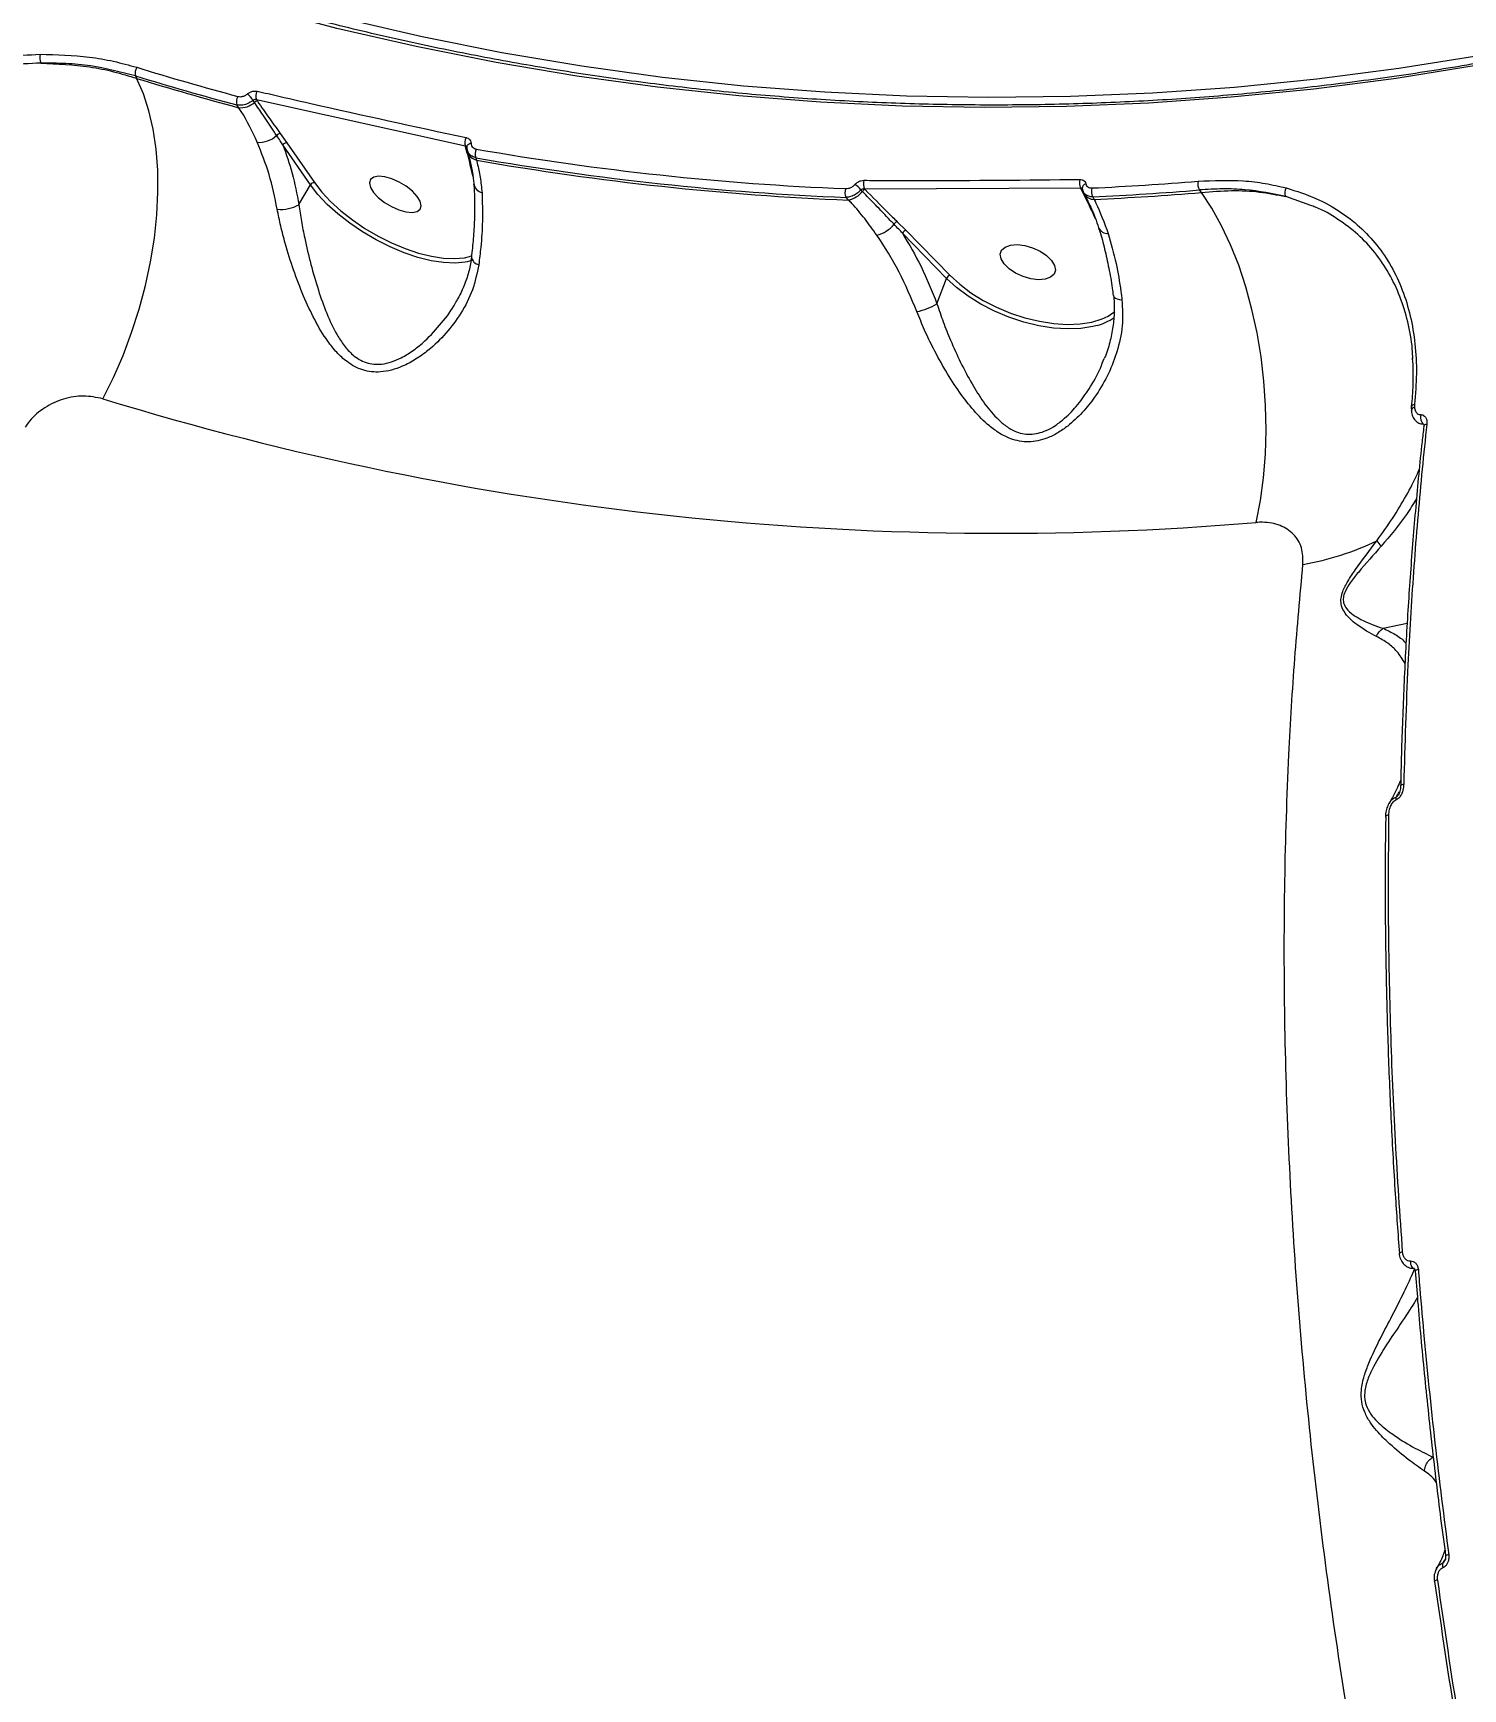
# Model space of a CAD drawing. Header units: millimetres. Extents: x -10374 to 11119, y -8221 to 9433.
# Drawn here: x -1657.7 to -1435.3, y -5265.1 to -5007.6 of the extents above; entities that cross this region are included whole.
import ezdxf

# ---------------------------------------------------------------- set-up
doc = ezdxf.new("R2010")
doc.units = ezdxf.units.MM
for name, color, linetype in [('DIKOM_ОБЪЕКТ', 7, 'Continuous'), ('DIKOM_РАЗМЕР_ЗОНА', 7, 'Continuous'), ('DIKOM_РАЗМЕР_ОБЪЕКТА', 7, 'Continuous')]:
    doc.layers.add(name, color=color, linetype=linetype)
doc.styles.add('style1', font='arial.ttf', dxfattribs={"width": 0.8})
doc.dimstyles.new('1-50', dxfattribs={"dimtxt": 300, "dimasz": 200, "dimexe": 100, "dimexo": 0, "dimgap": 100, "dimtad": 0, "dimdec": 0, "dimtxsty": 'style1', "dimcen": 0, "dimclrd": 7, "dimclre": 7, "dimadec": 1, "dimazin": 2, "dimtfac": 1, "dimtdec": 0, "dimtmove": 1, "dimatfit": 3, "dimfxl": 0, "dimlwd": 25, "dimlwe": 18, "dimarcsym": 0})

# ---------------------------------------------------------------- blocks, each defined once
blk = doc.blocks.new('*D16')
at = {"layer": 'Defpoints', "color": 0, "transparency": 16777216}
for p in [(-9045.1, 5161.67), (3694.49, 5161.67), (1813.16, -6719.94)]:
    blk.add_point(p, dxfattribs=at)
at = {"layer": 'DIKOM_РАЗМЕР_ОБЪЕКТА', "color": 7, "lineweight": 18, "transparency": 16777216}
for p, q in [((3694.49, 5161.67), (-9145.1, 5161.67)), ((1813.16, -6719.94), (-9145.1, -6719.94))]:
    blk.add_line(p, q, dxfattribs=at)
at = {"layer": 'DIKOM_РАЗМЕР_ОБЪЕКТА', "color": 7, "lineweight": 25, "transparency": 16777216}
for p, q in [((-9045.1, 4961.67), (-9045.1, -0.45)), ((-9045.1, -6519.94), (-9045.1, -1080.23))]:
    blk.add_line(p, q, dxfattribs=at)
at = {"layer": 'DIKOM_РАЗМЕР_ОБЪЕКТА', "color": 7, "transparency": 16777216}
for points in [[(-9078.43, 4961.67), (-9011.76, 4961.67), (-9045.1, 5161.67)], [(-9078.43, -6519.94), (-9011.76, -6519.94), (-9045.1, -6719.94)]]:
    blk.add_solid(points, dxfattribs=at)
at = {"layer": 'DIKOM_РАЗМЕР_ОБЪЕКТА', "color": 0, "transparency": 16777216, "insert": (-9045.1, -540.34), "char_height": 300, "attachment_point": 5, "rotation": 90, "style": 'style1'}
blk.add_mtext('11900', dxfattribs=at)
blk = doc.blocks.new('*D13')
at = {"layer": 'Defpoints', "color": 0, "transparency": 16777216}
for p in [(-10176.97, 7112.81), (3082.33, 7112.81), (2015.48, -8221.4)]:
    blk.add_point(p, dxfattribs=at)
at = {"layer": 'DIKOM_РАЗМЕР_ЗОНА', "color": 7, "lineweight": 18, "transparency": 16777216}
for p, q in [((3082.33, 7112.81), (-10276.97, 7112.81)), ((2015.48, -8221.4), (-10276.97, -8221.4))]:
    blk.add_line(p, q, dxfattribs=at)
at = {"layer": 'DIKOM_РАЗМЕР_ЗОНА', "color": 7, "lineweight": 25, "transparency": 16777216}
for p, q in [((-10176.97, 6912.81), (-10176.97, -14.41)), ((-10176.97, -8021.4), (-10176.97, -1094.19))]:
    blk.add_line(p, q, dxfattribs=at)
at = {"layer": 'DIKOM_РАЗМЕР_ЗОНА', "color": 7, "transparency": 16777216}
for points in [[(-10210.3, 6912.81), (-10143.64, 6912.81), (-10176.97, 7112.81)], [(-10210.3, -8021.4), (-10143.64, -8021.4), (-10176.97, -8221.4)]]:
    blk.add_solid(points, dxfattribs=at)
at = {"layer": 'DIKOM_РАЗМЕР_ЗОНА', "color": 0, "transparency": 16777216, "insert": (-10176.97, -554.3), "char_height": 300, "attachment_point": 5, "rotation": 90, "style": 'style1'}
blk.add_mtext('15300', dxfattribs=at)

msp = doc.modelspace()

# ---------------------------------------------------------------- linework, layer by layer
at = {"layer": 'DIKOM_ОБЪЕКТ', "color": 7, "linetype": 'Continuous', "lineweight": 15}
for p, q in [((-1641.76, -5014.25), (-1641.59, -5014.63)), ((-1623.27, -5018.37), (-1623.49, -5018.06)), ((-1622.95, -5017.98), (-1622.79, -5018.21)), ((-1590.44, -5025.21), (-1622.95, -5017.98)), ((-1625.72, -5019.19), (-1626, -5018.78)), ((-1619.24, -5023.23), (-1618.23, -5024.66)), ((-1614.57, -5031.19), (-1618.84, -5024.99)), ((-1618.23, -5024.66), (-1613.95, -5030.86)), ((-1590.43, -5025.28), (-1590.44, -5025.21)), ((-1590.21, -5025.4), (-1590.23, -5025.34)), ((-1590.13, -5025.78), (-1590.21, -5025.4)), ((-1590.16, -5025.8), (-1590.1, -5026.04)), ((-1588.83, -5026.99), (-1588.73, -5027.36)), ((-1616.34, -5034.28), (-1614.57, -5031.19)), ((-1530.87, -5033.57), (-1531.26, -5033.16)), ((-1528.71, -5032.21), (-1528.94, -5031.97)), ((-1494.77, -5031.73), (-1528.37, -5031.86)), ((-1528.37, -5031.86), (-1528.29, -5031.94)), ((-1494.66, -5031.95), (-1494.77, -5031.73)), ((-1494.37, -5032.28), (-1494.21, -5032.6)), ((-1492.88, -5033.06), (-1492.68, -5033.46)), ((-1475.99, -5032.39), (-1476.31, -5031.99)), ((-1458.99, -5034.4), (-1462.87, -5033.03)), ((-1523.3, -5036.93), (-1521.95, -5038.27)), ((-1515.62, -5045.76), (-1522.48, -5038.74)), ((-1521.95, -5038.27), (-1515.09, -5045.29)), ((-1589.47, -5042.96), (-1590.18, -5043.16)), ((-1589.83, -5042.34), (-1589.55, -5042.24)), ((-1517.13, -5049.69), (-1515.62, -5045.76)), ((-1443.35, -5065.72), (-1443.35, -5065.76)), ((-1442.85, -5065.36), (-1442.86, -5065.8)), ((-1447.74, -5100.15), (-1443.99, -5099.38)), ((-1447.37, -5129.5), (-1447.37, -5129.53)), ((-1445.24, -5197.41), (-1445.24, -5197.42)), ((-1442.75, -5200.11), (-1442.75, -5200.12)), ((-1438.03, -5244.42), (-1438.03, -5244.43))]:
    msp.add_line(p, q, dxfattribs=at)
at = {"layer": 'DIKOM_ОБЪЕКТ', "color": 7, "linetype": 'Continuous', "lineweight": 15, "flags": 128}
for points in [[(-1420.17, -5010.2), (-1432.94, -5012.61), (-1445.73, -5014.65), (-1458.53, -5016.31), (-1471.35, -5017.59), (-1484.16, -5018.5), (-1496.96, -5019.03), (-1509.75, -5019.18), (-1522.51, -5018.96), (-1535.24, -5018.36), (-1547.93, -5017.38), (-1560.57, -5016.02), (-1573.14, -5014.29), (-1585.65, -5012.19), (-1598.09, -5009.71), (-1610.44, -5006.86), (-1622.7, -5003.64), (-1634.86, -5000.05), (-1646.92, -4996.1), (-1658.86, -4991.79), (-1670.67, -4987.11), (-1682.36, -4982.08)], [(-1681.21, -4980.6), (-1669.56, -4985.62), (-1657.78, -4990.28), (-1645.88, -4994.58), (-1633.86, -4998.52), (-1621.74, -5002.09), (-1609.52, -5005.3), (-1597.2, -5008.14), (-1584.8, -5010.61), (-1572.33, -5012.71), (-1559.79, -5014.44), (-1547.19, -5015.79), (-1534.54, -5016.76), (-1521.85, -5017.36), (-1509.13, -5017.59), (-1496.38, -5017.43), (-1483.61, -5016.91), (-1470.84, -5016), (-1458.06, -5014.72), (-1445.3, -5013.06), (-1432.54, -5011.03), (-1419.82, -5008.63)], [(-1646.86, -5064.47), (-1645.21, -5061.17), (-1643.7, -5057.73), (-1642.36, -5054.18), (-1641.19, -5050.54), (-1640.21, -5046.86), (-1639.42, -5043.16), (-1638.83, -5039.48), (-1638.44, -5035.86), (-1638.27, -5032.32), (-1638.31, -5028.9), (-1638.56, -5025.64), (-1639.02, -5022.55), (-1639.68, -5019.67), (-1640.54, -5017.02), (-1641.59, -5014.63)], [(-1589.58, -5024.74), (-1589.73, -5024.79), (-1589.87, -5024.85), (-1589.99, -5024.92), (-1590.09, -5025), (-1590.16, -5025.1), (-1590.21, -5025.2), (-1590.22, -5025.3), (-1590.21, -5025.4)], [(-1590.18, -5043.16), (-1590.51, -5043.22), (-1592.07, -5043.37), (-1593.84, -5043.3), (-1595.78, -5043), (-1597.85, -5042.48), (-1599.99, -5041.76), (-1602.17, -5040.84), (-1604.34, -5039.76), (-1606.45, -5038.53), (-1608.45, -5037.18), (-1610.3, -5035.73), (-1611.96, -5034.24), (-1613.4, -5032.71), (-1614.57, -5031.19)], [(-1613.95, -5030.86), (-1612.81, -5032.33), (-1611.42, -5033.81), (-1609.82, -5035.26), (-1608.02, -5036.66), (-1606.08, -5037.97), (-1604.04, -5039.16), (-1601.93, -5040.21), (-1599.82, -5041.1), (-1597.73, -5041.8), (-1595.73, -5042.31), (-1593.85, -5042.6), (-1592.14, -5042.67), (-1590.62, -5042.53), (-1589.83, -5042.34)], [(-1603, -5029.95), (-1603.97, -5029.87), (-1604.72, -5030), (-1605.21, -5030.36), (-1605.38, -5030.9), (-1605.22, -5031.59), (-1604.75, -5032.37), (-1604, -5033.17), (-1603.04, -5033.93), (-1601.95, -5034.59), (-1600.8, -5035.09), (-1599.7, -5035.4), (-1598.73, -5035.49), (-1597.98, -5035.35), (-1597.5, -5034.99), (-1597.33, -5034.45), (-1597.48, -5033.76), (-1597.95, -5032.99), (-1598.7, -5032.19), (-1599.66, -5031.43), (-1600.76, -5030.77), (-1601.9, -5030.26), (-1603, -5029.95)], [(-1467.47, -5083.71), (-1466.82, -5080.31), (-1466.34, -5076.75), (-1466.05, -5073.08), (-1465.94, -5069.34), (-1466.01, -5065.54), (-1466.27, -5061.73), (-1466.72, -5057.94), (-1467.34, -5054.21), (-1468.13, -5050.57), (-1469.08, -5047.05), (-1470.2, -5043.69), (-1471.46, -5040.52), (-1472.85, -5037.56), (-1474.37, -5034.84), (-1475.99, -5032.39)], [(-1504.64, -5040.5), (-1503.46, -5040.64), (-1502.24, -5041), (-1501.08, -5041.53), (-1500.08, -5042.2), (-1499.31, -5042.95), (-1498.84, -5043.72), (-1498.71, -5044.46), (-1498.92, -5045.09), (-1499.46, -5045.58), (-1500.29, -5045.87), (-1501.34, -5045.95), (-1502.52, -5045.81), (-1503.73, -5045.45), (-1504.89, -5044.92), (-1505.9, -5044.25), (-1506.66, -5043.5), (-1507.13, -5042.73), (-1507.27, -5041.99), (-1507.06, -5041.36), (-1506.51, -5040.87), (-1505.68, -5040.58), (-1504.64, -5040.5)], [(-1492.21, -5053.07), (-1492.89, -5053.24), (-1494.76, -5053.53), (-1496.81, -5053.61), (-1499, -5053.47), (-1501.28, -5053.11), (-1503.6, -5052.54), (-1505.92, -5051.78), (-1508.17, -5050.84), (-1510.31, -5049.75), (-1512.29, -5048.51), (-1514.07, -5047.17), (-1515.62, -5045.76)], [(-1515.09, -5045.29), (-1513.59, -5046.67), (-1511.86, -5047.97), (-1509.94, -5049.16), (-1507.86, -5050.23), (-1505.68, -5051.14), (-1503.44, -5051.88), (-1501.18, -5052.42), (-1498.97, -5052.77), (-1496.85, -5052.91), (-1494.86, -5052.84), (-1493.05, -5052.55), (-1491.45, -5052.06), (-1490.52, -5051.62)], [(-1489.69, -5048.41), (-1489.67, -5048.47), (-1489.56, -5048.65), (-1489.36, -5048.8), (-1489.09, -5048.93), (-1488.75, -5049.02), (-1488.35, -5049.08)], [(-1490.52, -5051.62), (-1490.11, -5051.38), (-1489.47, -5050.91)], [(-1441.86, -5066.94), (-1441.91, -5067.21), (-1441.92, -5067.5), (-1441.88, -5067.77), (-1441.79, -5068.02), (-1441.68, -5068.22), (-1441.54, -5068.35), (-1441.47, -5068.39)], [(-1440.94, -5068.43), (-1441.1, -5068.47), (-1441.23, -5068.53), (-1441.33, -5068.6), (-1441.4, -5068.69), (-1441.43, -5068.78), (-1441.43, -5068.79)], [(-1444.53, -5124.41), (-1444.69, -5124.45), (-1444.82, -5124.5), (-1444.92, -5124.56), (-1444.99, -5124.63), (-1445.02, -5124.7), (-1445.02, -5124.72)], [(-1446.88, -5129.2), (-1447.03, -5129.24), (-1447.16, -5129.29), (-1447.26, -5129.34), (-1447.33, -5129.41), (-1447.37, -5129.47), (-1447.37, -5129.5)], [(-1444.75, -5197.18), (-1444.9, -5197.21), (-1445.03, -5197.25), (-1445.13, -5197.29), (-1445.2, -5197.34), (-1445.23, -5197.38), (-1445.24, -5197.41)], [(-1443.49, -5198.55), (-1443.49, -5198.79), (-1443.46, -5199.03), (-1443.4, -5199.25), (-1443.31, -5199.43), (-1443.21, -5199.58), (-1443.09, -5199.67), (-1442.97, -5199.7), (-1442.95, -5199.7)], [(-1442.26, -5199.88), (-1442.42, -5199.92), (-1442.55, -5199.96), (-1442.66, -5200), (-1442.72, -5200.05), (-1442.75, -5200.09), (-1442.75, -5200.11)], [(-1439.79, -5248.37), (-1439.78, -5248.38), (-1439.75, -5248.4), (-1439.68, -5248.41)]]:
    msp.add_lwpolyline(points, dxfattribs=at)
at = {"layer": 'DIKOM_ОБЪЕКТ', "color": 7, "linetype": 'Continuous', "lineweight": 15}
for centre, radius, start, end in [((-1654.4, -5011.4), 2.26, 167.1325, 202.5205), ((-1640.31, -5013.77), 1.52, 146.371, 198.4263), ((-1514.04, -4599.1), 433.03, 252.8707, 255.0352), ((-1513.85, -4599.19), 434.32, 252.8715, 255.0344), ((-1513.71, -4599.81), 434.09, 252.8669, 255.0459), ((-1624.55, -5018.26), 1.54, 148.1352, 199.719), ((-1625.4, -5016.07), 3.14, 264.1035, 312.8398), ((-1628.64, -5021.48), 6.18, 33.6091, 45.7969), ((-1622.84, -5018.84), 0.635, 85.7588, 132.7653), ((-1621.46, -5017.43), 1.59, 149.8303, 200.246), ((-1622.51, -5020.66), 3.93, 265.2212, 313.3886), ((-1619.26, -5023.91), 0.675, 88.247, 144.1883), ((-1618.26, -5025.33), 0.666, 86.5993, 150.1525), ((-1589.02, -5024.62), 1.54, 150.0599, 202.2676), ((-1590.58, -5025.71), 0.456, 39.8636, 70.5238), ((-1588.25, -5025.49), 1.93, 196.4057, 255.4731), ((-1587.37, -5026.37), 1.59, 152.191, 202.808), ((-1513.68, -4596.34), 435.81, 260.0781, 267.679), ((-1513.57, -4596.78), 436.74, 260.0778, 267.6795), ((-1513.3, -4596.9), 437.02, 260.0612, 267.6964), ((-1613.99, -5031.53), 0.666, 86.5766, 150.1752), ((-1587.41, -5030.73), 1.77, 189.203, 254.9128), ((-1532.21, -5034.71), 4.26, 39.9702, 56.8173), ((-1526.86, -5031.07), 1.71, 160.3734, 207.8587), ((-1493.33, -5030.91), 1.65, 160.6005, 209.8477), ((-1493.81, -5031.73), 0.732, 104.0881, 181.7974), ((-1513.63, -4582.21), 449.95, 272.6239, 274.7335), ((-1474.84, -5031.09), 1.72, 164.4126, 211.6122), ((-1529.79, -5032.4), 1.65, 158.4249, 207.3636), ((-1531.63, -5029.95), 3.69, 281.9237, 322.3189), ((-1528.12, -5032.66), 0.741, 103.4056, 142.6191), ((-1494.68, -5032.34), 0.396, 55.9869, 86.9799), ((-1492.7, -5031.71), 1.75, 210.4533, 270.7095), ((-1491.41, -5032.2), 1.7, 162.6637, 210.3061), ((-1513.52, -4582.55), 450.98, 272.6241, 274.7335), ((-1513.22, -4583.19), 450.74, 272.6129, 274.7381), ((-1461.76, -5032.4), 1.28, 145.7598, 209.5417), ((-1619.13, -5029.36), 5.66, 264.0567, 299.5309), ((-1527.62, -5034.21), 4.94, 283.2543, 320.8365), ((-1523.08, -5037.7), 0.805, 106.2788, 152.8708), ((-1521.76, -5039.03), 0.779, 104.1559, 157.9169), ((-1490.56, -5037.21), 1.56, 205.0139, 272.7833), ((-1588.09, -5042.21), 1.44, 189.1529, 258.5088), ((-1514.9, -5046.05), 0.777, 104.0952, 157.9993), ((-1522.24, -5041.37), 9.76, 281.8456, 301.5707), ((-1494.41, -5044.9), 8.46, 285.0972, 304.6754), ((-1507.47, -4610.74), 474.65, 252.9229, 274.8345), ((-1442.73, -5066.41), 0.627, 101.3686, 173.9653), ((-1442.84, -5065.9), 0.533, 90.7837, 161.1239), ((-1467.38, -5048), 42.83, 279.6601, 295.8408), ((-1445.36, -5084.62), 3.87, 209.813, 226.0446), ((-1444.82, -5126.74), 0.949, 159.3603, 189.4009), ((-1437.54, -5245.03), 0.786, 90.4156, 129.2648), ((-1437.36, -5245.9), 1.14, 159.5698, 198.8596), ((-1439.25, -5249.12), 0.921, 92.6677, 125.4964)]:
    msp.add_arc(centre, radius, start, end, dxfattribs=at)
for points, knots in [([(-1419.89, -5009.82), (-1421.92, -5010.22), (-1427.83, -5011.4), (-1437.62, -5013.11), (-1449.27, -5014.85), (-1460.93, -5016.27), (-1472.59, -5017.38), (-1484.26, -5018.18), (-1495.91, -5018.67), (-1507.55, -5018.84), (-1519.18, -5018.7), (-1530.77, -5018.25), (-1542.34, -5017.48), (-1553.86, -5016.4), (-1565.34, -5015.01), (-1576.77, -5013.3), (-1588.14, -5011.29), (-1599.44, -5008.97), (-1610.68, -5006.34), (-1621.84, -5003.4), (-1632.92, -5000.16), (-1643.9, -4996.61), (-1654.8, -4992.77), (-1665.59, -4988.62), (-1674.54, -4984.91), (-1679.88, -4982.54), (-1681.69, -4981.74)], [0, 0, 0, 0, 0.022819, 0.066223, 0.109627, 0.153031, 0.196437, 0.239842, 0.283248, 0.326654, 0.370061, 0.413469, 0.456876, 0.500284, 0.543694, 0.587102, 0.630511, 0.67392, 0.71733, 0.760738, 0.804148, 0.847557, 0.890966, 0.934375, 0.977784, 1, 1, 1, 1]), ([(-1704.49, -5037.3), (-1703.34, -5035.64), (-1701.14, -5032.45), (-1697.19, -5028.16), (-1692.96, -5024.33), (-1688.35, -5020.91), (-1683.42, -5017.95), (-1678.24, -5015.48), (-1672.9, -5013.51), (-1667.46, -5012.09), (-1661.99, -5011.16), (-1658.39, -5010.99), (-1656.6, -5010.9)], [0, 0, 0, 0, 0.107083, 0.205973, 0.305188, 0.404078, 0.50334, 0.602921, 0.702181, 0.801352, 0.900835, 1, 1, 1, 1]), ([(-1656.6, -5010.9), (-1654.02, -5010.96), (-1650.11, -5011.05), (-1645.16, -5011.93), (-1642.77, -5012.59), (-1641.58, -5012.92)], [0, 0, 0, 0, 0.492782, 0.746379, 1, 1, 1, 1]), ([(-1656.49, -5012.27), (-1658.24, -5012.35), (-1661.76, -5012.51), (-1667.13, -5013.42), (-1672.46, -5014.81), (-1677.7, -5016.73), (-1682.77, -5019.15), (-1687.6, -5022.04), (-1692.11, -5025.38), (-1696.25, -5029.12), (-1700.12, -5033.33), (-1702.28, -5036.45), (-1703.4, -5038.07)], [0, 0, 0, 0, 0.099283, 0.198872, 0.298153, 0.397417, 0.497005, 0.596275, 0.695086, 0.794221, 0.893031, 1, 1, 1, 1]), ([(-1656.49, -5012.27), (-1653.93, -5012.39), (-1650.05, -5012.57), (-1645.14, -5013.55), (-1642.77, -5014.27), (-1641.59, -5014.63)], [0, 0, 0, 0, 0.492776, 0.746392, 1, 1, 1, 1]), ([(-1641.76, -5014.25), (-1644.06, -5013.66), (-1647.54, -5012.77), (-1652.56, -5012.29), (-1655.18, -5012.27), (-1656.49, -5012.27)], [0, 0, 0, 0, 0.492814, 0.746404, 1, 1, 1, 1]), ([(-1623.49, -5018.06), (-1623.57, -5018.12), (-1623.87, -5018.36), (-1624.47, -5018.67), (-1625.28, -5018.88), (-1625.76, -5018.81), (-1626, -5018.78)], [0, 0, 0, 0, 0.110609, 0.406376, 0.703389, 1, 1, 1, 1]), ([(-1625.86, -5017.45), (-1625.71, -5017.47), (-1625.42, -5017.52), (-1624.93, -5017.41), (-1624.56, -5017.23), (-1624.38, -5017.08), (-1624.33, -5017.05)], [0, 0, 0, 0, 0.296788, 0.594137, 0.889383, 1, 1, 1, 1]), ([(-1624.33, -5017.05), (-1624.29, -5017.02), (-1624.12, -5016.88), (-1623.77, -5016.7), (-1623.28, -5016.58), (-1622.98, -5016.62), (-1622.83, -5016.64)], [0, 0, 0, 0, 0.085529, 0.389307, 0.694645, 1, 1, 1, 1]), ([(-1622.95, -5017.98), (-1623, -5017.97), (-1623.11, -5017.93), (-1623.29, -5017.95), (-1623.42, -5018), (-1623.48, -5018.05), (-1623.49, -5018.06)], [0, 0, 0, 0, 0.313268, 0.619715, 0.917265, 1, 1, 1, 1]), ([(-1619.81, -5023.51), (-1619.95, -5023.3), (-1620.66, -5022.23), (-1621.81, -5020.51), (-1622.82, -5019.03), (-1623.27, -5018.37)], [0, 0, 0, 0, 0.122286, 0.611431, 1, 1, 1, 1]), ([(-1622.83, -5016.64), (-1622.27, -5016.76), (-1619.48, -5017.41), (-1608.61, -5019.9), (-1598.38, -5022.12), (-1590.35, -5023.86)], [0, 0, 0, 0, 0.051226, 0.256121, 1, 1, 1, 1]), ([(-1622.79, -5018.21), (-1622.49, -5018.65), (-1621.33, -5020.32), (-1620.12, -5022), (-1619.24, -5023.23)], [0, 0, 0, 0, 0.264698, 1, 1, 1, 1]), ([(-1622.83, -5024.57), (-1623.61, -5022.9), (-1624.49, -5021.01), (-1625.59, -5019.38), (-1625.72, -5019.19)], [0, 0, 0, 0, 0.882132, 1, 1, 1, 1]), ([(-1618.84, -5024.99), (-1618.98, -5024.78), (-1619.29, -5024.28), (-1619.62, -5023.79), (-1619.81, -5023.51)], [0, 0, 0, 0, 0.435264, 1, 1, 1, 1]), ([(-1619.72, -5034.99), (-1620.1, -5033.15), (-1620.87, -5029.43), (-1622.17, -5026.21), (-1622.83, -5024.57)], [0, 0, 0, 0, 0.494239, 1, 1, 1, 1]), ([(-1618.84, -5024.99), (-1618.33, -5026.44), (-1617.3, -5029.37), (-1616.66, -5032.64), (-1616.34, -5034.28)], [0, 0, 0, 0, 0.496062, 1, 1, 1, 1]), ([(-1590.24, -5025.3), (-1590.26, -5025.27), (-1590.3, -5025.22), (-1590.38, -5025.2), (-1590.43, -5025.21), (-1590.44, -5025.21)], [0, 0, 0, 0, 0.424873, 0.879428, 1, 1, 1, 1]), ([(-1589.29, -5029.85), (-1589.39, -5029.41), (-1589.73, -5027.9), (-1590.14, -5026.36), (-1590.43, -5025.28)], [0, 0, 0, 0, 0.291168, 1, 1, 1, 1]), ([(-1590.35, -5023.86), (-1590.32, -5023.86), (-1590.14, -5023.91), (-1589.87, -5024.05), (-1589.63, -5024.35), (-1589.6, -5024.61), (-1589.58, -5024.74)], [0, 0, 0, 0, 0.081149, 0.390797, 0.695088, 1, 1, 1, 1]), ([(-1588.83, -5026.99), (-1588.92, -5026.96), (-1589.24, -5026.88), (-1589.71, -5026.59), (-1590.07, -5026.18), (-1590.12, -5025.87), (-1590.13, -5025.78)], [0, 0, 0, 0, 0.132817, 0.495724, 0.854533, 1, 1, 1, 1]), ([(-1590.1, -5026.06), (-1589.99, -5026.48), (-1589.73, -5027.48), (-1589.35, -5029.17), (-1589.23, -5030.43), (-1589.17, -5031.01)], [0, 0, 0, 0, 0.278823, 0.670694, 1, 1, 1, 1]), ([(-1589.58, -5024.74), (-1589.57, -5024.87), (-1589.54, -5025.13), (-1589.29, -5025.43), (-1589.01, -5025.58), (-1588.82, -5025.62), (-1588.77, -5025.63)], [0, 0, 0, 0, 0.295487, 0.590332, 0.89012, 1, 1, 1, 1]), ([(-1588.73, -5027.36), (-1588.69, -5027.52), (-1588.49, -5028.35), (-1588.13, -5029.99), (-1587.96, -5031.62), (-1587.87, -5032.44)], [0, 0, 0, 0, 0.108884, 0.552813, 1, 1, 1, 1]), ([(-1589.18, -5031.03), (-1589.16, -5031.14), (-1589.07, -5032.03), (-1589.02, -5033.89), (-1589.04, -5036.62), (-1589.2, -5039.48), (-1589.42, -5041.48), (-1589.53, -5042.44)], [0, 0, 0, 0, 0.036105, 0.278852, 0.524191, 0.771408, 1, 1, 1, 1]), ([(-1531.33, -5031.79), (-1531.17, -5031.79), (-1530.86, -5031.77), (-1530.38, -5031.57), (-1530.05, -5031.33), (-1529.91, -5031.18), (-1529.88, -5031.14)], [0, 0, 0, 0, 0.30765, 0.615774, 0.919086, 1, 1, 1, 1]), ([(-1529.88, -5031.14), (-1529.86, -5031.12), (-1529.72, -5030.98), (-1529.42, -5030.75), (-1528.94, -5030.53), (-1528.62, -5030.51), (-1528.47, -5030.49)], [0, 0, 0, 0, 0.052322, 0.365032, 0.682736, 1, 1, 1, 1]), ([(-1528.47, -5030.49), (-1527.89, -5030.5), (-1525, -5030.51), (-1513.75, -5030.56), (-1503.18, -5030.44), (-1494.89, -5030.36)], [0, 0, 0, 0, 0.05122, 0.256126, 1, 1, 1, 1]), ([(-1494.89, -5030.36), (-1494.85, -5030.36), (-1494.66, -5030.36), (-1494.37, -5030.45), (-1494.09, -5030.68), (-1494.02, -5030.91), (-1493.98, -5031.02)], [0, 0, 0, 0, 0.096308, 0.398486, 0.699086, 1, 1, 1, 1]), ([(-1493.98, -5031.02), (-1493.95, -5031.14), (-1493.88, -5031.37), (-1493.6, -5031.6), (-1493.29, -5031.69), (-1493.09, -5031.69), (-1493.03, -5031.69)], [0, 0, 0, 0, 0.29276, 0.585229, 0.878974, 1, 1, 1, 1]), ([(-1476.5, -5030.63), (-1474.12, -5030.53), (-1470.52, -5030.39), (-1466.03, -5030.93), (-1463.88, -5031.43), (-1462.81, -5031.68)], [0, 0, 0, 0, 0.492761, 0.746385, 1, 1, 1, 1]), ([(-1587.87, -5032.44), (-1587.83, -5033.88), (-1587.74, -5036.52), (-1587.99, -5040.37), (-1588.27, -5042.71), (-1588.38, -5043.62)], [0, 0, 0, 0, 0.42512, 0.778087, 1, 1, 1, 1]), ([(-1528.94, -5031.97), (-1528.99, -5032.03), (-1529.23, -5032.29), (-1529.75, -5032.7), (-1530.52, -5033.08), (-1531.01, -5033.13), (-1531.26, -5033.16)], [0, 0, 0, 0, 0.081507, 0.38584, 0.693774, 1, 1, 1, 1]), ([(-1526.49, -5039.02), (-1527.11, -5038.15), (-1528.35, -5036.41), (-1529.82, -5034.65), (-1530.7, -5033.74), (-1530.87, -5033.57)], [0, 0, 0, 0, 0.443921, 0.891119, 1, 1, 1, 1]), ([(-1528.37, -5031.86), (-1528.43, -5031.85), (-1528.56, -5031.83), (-1528.76, -5031.86), (-1528.88, -5031.92), (-1528.94, -5031.97), (-1528.94, -5031.97)], [0, 0, 0, 0, 0.334244, 0.654767, 0.952147, 1, 1, 1, 1]), ([(-1523.79, -5037.33), (-1523.99, -5037.13), (-1524.96, -5036.11), (-1526.6, -5034.39), (-1528.04, -5032.9), (-1528.71, -5032.21)], [0, 0, 0, 0, 0.117882, 0.58948, 1, 1, 1, 1]), ([(-1528.29, -5031.94), (-1527.13, -5033.12), (-1525.49, -5034.79), (-1523.79, -5036.45), (-1523.3, -5036.93)], [0, 0, 0, 0, 0.708851, 1, 1, 1, 1]), ([(-1494.52, -5031.83), (-1494.52, -5031.81), (-1494.54, -5031.77), (-1494.61, -5031.73), (-1494.7, -5031.71), (-1494.75, -5031.73), (-1494.77, -5031.73)], [0, 0, 0, 0, 0.130607, 0.498821, 0.877955, 1, 1, 1, 1]), ([(-1492.46, -5036.48), (-1492.97, -5035.4), (-1493.68, -5033.89), (-1494.44, -5032.38), (-1494.66, -5031.95)], [0, 0, 0, 0, 0.713759, 1, 1, 1, 1]), ([(-1494.52, -5031.75), (-1494.51, -5031.82), (-1494.5, -5032.01), (-1494.4, -5032.16), (-1494.34, -5032.26)], [0, 0, 0, 0, 0.381139, 1, 1, 1, 1]), ([(-1492.88, -5033.06), (-1492.98, -5033.06), (-1493.32, -5033.05), (-1493.83, -5032.87), (-1494.23, -5032.58), (-1494.32, -5032.32), (-1494.34, -5032.26)], [0, 0, 0, 0, 0.150069, 0.513747, 0.87644, 1, 1, 1, 1]), ([(-1494.21, -5032.61), (-1493.96, -5033.12), (-1493.38, -5034.28), (-1492.57, -5036.06), (-1492.16, -5037.36), (-1491.99, -5037.88)], [0, 0, 0, 0, 0.315147, 0.726791, 1, 1, 1, 1]), ([(-1492.68, -5033.46), (-1492.58, -5033.65), (-1491.81, -5035.24), (-1491.11, -5037.11), (-1490.49, -5038.77)], [0, 0, 0, 0, 0.117864, 1, 1, 1, 1]), ([(-1462.87, -5033.03), (-1464.94, -5032.6), (-1468.09, -5031.94), (-1472.69, -5031.78), (-1475.1, -5031.92), (-1476.31, -5031.99)], [0, 0, 0, 0, 0.492823, 0.746414, 1, 1, 1, 1]), ([(-1475.99, -5032.39), (-1474.42, -5032.26), (-1471.32, -5032), (-1466.91, -5032.22), (-1464.22, -5032.76), (-1462.87, -5033.03)], [0, 0, 0, 0, 0.339544, 0.667772, 1, 1, 1, 1]), ([(-1462.81, -5031.68), (-1461.21, -5032.19), (-1458.25, -5033.12), (-1454.49, -5035.23), (-1451.34, -5037.65), (-1448.64, -5040.52), (-1446.41, -5043.83), (-1444.67, -5047.51), (-1443.43, -5051.55), (-1442.71, -5055.91), (-1442.45, -5060.51), (-1442.72, -5063.75), (-1442.85, -5065.36)], [0, 0, 0, 0, 0.116681, 0.215087, 0.3138, 0.412202, 0.51006, 0.608228, 0.706084, 0.803953, 0.902134, 1, 1, 1, 1]), ([(-1588.38, -5043.62), (-1588.65, -5044.93), (-1589.2, -5047.57), (-1591.05, -5051.15), (-1593.4, -5054.33), (-1595.84, -5056.69), (-1598.17, -5058.37), (-1600.09, -5059.4), (-1601.94, -5060.05), (-1604.02, -5060.42), (-1606.47, -5060.15), (-1608.74, -5058.92), (-1610.5, -5057.29), (-1612.21, -5055.13), (-1613.95, -5052.21), (-1615.68, -5048.46), (-1617.22, -5044.46), (-1618.37, -5040.78), (-1619.2, -5037.6), (-1619.55, -5035.86), (-1619.72, -5034.99)], [0, 0, 0, 0, 0.075449, 0.15103, 0.221388, 0.291723, 0.33466, 0.377541, 0.410426, 0.443254, 0.496252, 0.549079, 0.588991, 0.628976, 0.696947, 0.76501, 0.836351, 0.90763, 0.953828, 1, 1, 1, 1]), ([(-1616.34, -5034.28), (-1616.22, -5035.14), (-1615.98, -5036.85), (-1615.37, -5039.96), (-1614.53, -5043.58), (-1613.38, -5047.51), (-1612.08, -5051.21), (-1610.72, -5054.09), (-1609.34, -5056.23), (-1607.91, -5057.82), (-1605.96, -5059.02), (-1603.78, -5059.21), (-1601.92, -5058.76), (-1600.24, -5058.04), (-1598.5, -5056.95), (-1596.33, -5055.17), (-1594.12, -5052.71), (-1592.51, -5050.62), (-1591.95, -5049.42), (-1591.92, -5049.37)], [0, 0, 0, 0, 0.055666, 0.11136, 0.19753, 0.28376, 0.364719, 0.445537, 0.49129, 0.536913, 0.595095, 0.652984, 0.689884, 0.726879, 0.776972, 0.827138, 0.911555, 0.996001, 1, 1, 1, 1]), ([(-1443.12, -5058.3), (-1443.14, -5057.78), (-1443.21, -5055.76), (-1443.85, -5052.47), (-1445.05, -5048.51), (-1446.77, -5044.9), (-1448.95, -5041.67), (-1451.6, -5038.85), (-1454.72, -5036.52), (-1457.19, -5035.02), (-1458.74, -5034.49), (-1458.99, -5034.4)], [0, 0, 0, 0, 0.045413, 0.177646, 0.309944, 0.442661, 0.574966, 0.708143, 0.841733, 0.974908, 1, 1, 1, 1]), ([(-1520.24, -5050.92), (-1521.12, -5048.83), (-1522.9, -5044.57), (-1525.24, -5040.82), (-1526.48, -5039.03), (-1526.49, -5039.02)], [0, 0, 0, 0, 0.491401, 0.997077, 1, 1, 1, 1]), ([(-1522.48, -5038.74), (-1522.67, -5038.53), (-1523.1, -5038.06), (-1523.54, -5037.59), (-1523.79, -5037.33)], [0, 0, 0, 0, 0.440332, 1, 1, 1, 1]), ([(-1522.48, -5038.74), (-1521.48, -5040.43), (-1519.46, -5043.84), (-1517.91, -5047.72), (-1517.13, -5049.69)], [0, 0, 0, 0, 0.494758, 1, 1, 1, 1]), ([(-1491.98, -5037.9), (-1491.92, -5038.08), (-1491.57, -5039.11), (-1491.03, -5041.18), (-1490.38, -5044.13), (-1489.94, -5046.56), (-1489.76, -5048.03), (-1489.72, -5048.41)], [0, 0, 0, 0, 0.061909, 0.339841, 0.62026, 0.902581, 1, 1, 1, 1]), ([(-1490.49, -5038.77), (-1490.06, -5040.29), (-1489.27, -5043.11), (-1488.65, -5046.71), (-1488.4, -5048.65), (-1488.35, -5049.08)], [0, 0, 0, 0, 0.478687, 0.884369, 1, 1, 1, 1]), ([(-1589.51, -5042.43), (-1589.62, -5043.13), (-1589.84, -5044.57), (-1590.58, -5046.72), (-1591.28, -5048.34), (-1591.82, -5049.2), (-1591.93, -5049.37)], [0, 0, 0, 0, 0.290174, 0.598818, 0.921245, 1, 1, 1, 1]), ([(-1488.35, -5049.08), (-1488.28, -5050.44), (-1488.14, -5053.15), (-1488.77, -5055.95), (-1489.59, -5058.56), (-1490.58, -5060.99), (-1492.41, -5064.06), (-1494.49, -5066.67), (-1496.46, -5068.52), (-1498.33, -5069.82), (-1500.34, -5070.81), (-1502.88, -5071.36), (-1505.4, -5070.89), (-1507.4, -5069.88), (-1509.36, -5068.44), (-1511.45, -5066.32), (-1513.68, -5063.42), (-1515.77, -5060.18), (-1517.57, -5056.92), (-1519.08, -5053.81), (-1519.85, -5051.88), (-1520.24, -5050.92)], [0, 0, 0, 0, 0.072692, 0.145525, 0.151133, 0.21733, 0.283543, 0.337717, 0.391821, 0.425486, 0.459115, 0.513454, 0.56794, 0.6045, 0.641121, 0.702965, 0.764912, 0.830905, 0.896871, 0.948454, 1, 1, 1, 1]), ([(-1489.7, -5048.4), (-1489.69, -5048.41), (-1489.55, -5049.15), (-1489.53, -5050.68), (-1489.66, -5053), (-1490.15, -5055.41), (-1490.64, -5057.16), (-1491.04, -5058.08), (-1491.1, -5058.21)], [0, 0, 0, 0, 0.004205, 0.226835, 0.460464, 0.70523, 0.959924, 1, 1, 1, 1]), ([(-1517.13, -5049.69), (-1516.81, -5050.63), (-1516.17, -5052.53), (-1514.94, -5055.6), (-1513.46, -5058.86), (-1511.76, -5062.09), (-1509.92, -5065.02), (-1508.2, -5067.17), (-1506.55, -5068.65), (-1504.86, -5069.69), (-1502.65, -5070.19), (-1500.4, -5069.62), (-1498.63, -5068.61), (-1496.95, -5067.29), (-1495.17, -5065.41), (-1493.31, -5062.78), (-1491.92, -5060.35), (-1491.32, -5058.7), (-1491.14, -5058.2)], [0, 0, 0, 0, 0.065058, 0.131193, 0.214274, 0.29884, 0.375089, 0.452881, 0.496046, 0.540273, 0.603124, 0.665881, 0.705575, 0.74627, 0.812781, 0.88064, 0.963904, 1, 1, 1, 1]), ([(-1443.21, -5058.11), (-1443.19, -5058.41), (-1443.06, -5059.77), (-1443.12, -5062.31), (-1443.2, -5064.57), (-1443.38, -5065.74), (-1443.38, -5065.75)], [0, 0, 0, 0, 0.12511, 0.559606, 0.994346, 1, 1, 1, 1]), ([(-1646.86, -5064.47), (-1647.84, -5064.27), (-1649.77, -5063.86), (-1652.96, -5064.38), (-1655.91, -5065.72), (-1657.89, -5067.42), (-1658.71, -5068.58), (-1658.94, -5068.91)], [0, 0, 0, 0, 0.238509, 0.47134, 0.696803, 0.915995, 1, 1, 1, 1]), ([(-1443.33, -5065.57), (-1443.35, -5065.71), (-1443.38, -5065.98), (-1443.34, -5066.23), (-1443.33, -5066.34)], [0, 0, 0, 0, 0.545561, 1, 1, 1, 1]), ([(-1443.34, -5066.35), (-1443.34, -5066.44), (-1443.32, -5066.8), (-1443.11, -5067.37), (-1442.66, -5067.97), (-1442.06, -5068.35), (-1441.6, -5068.39), (-1441.39, -5068.4)], [0, 0, 0, 0, 0.088622, 0.349257, 0.582015, 0.80398, 1, 1, 1, 1]), ([(-1442.86, -5065.8), (-1442.82, -5066), (-1442.76, -5066.37), (-1442.48, -5066.74), (-1442.17, -5066.92), (-1441.95, -5066.94), (-1441.86, -5066.94)], [0, 0, 0, 0, 0.346746, 0.631249, 0.851341, 1, 1, 1, 1]), ([(-1441.86, -5066.94), (-1441.82, -5066.94), (-1441.67, -5066.95), (-1441.4, -5067.04), (-1441.11, -5067.32), (-1440.92, -5067.79), (-1440.93, -5068.21), (-1440.94, -5068.43)], [0, 0, 0, 0, 0.058021, 0.22454, 0.430114, 0.700484, 1, 1, 1, 1]), ([(-1441.41, -5068.8), (-1441.5, -5069.58), (-1441.98, -5073.7), (-1442.69, -5081.28), (-1443.52, -5091.54), (-1444.18, -5101.9), (-1444.66, -5112.38), (-1444.93, -5119.99), (-1445, -5124.14), (-1445.01, -5124.72)], [0, 0, 0, 0, 0.043754, 0.229814, 0.415421, 0.600369, 0.784891, 0.96983, 1, 1, 1, 1]), ([(-1440.94, -5068.43), (-1441, -5069.01), (-1441.32, -5071.9), (-1442.08, -5079.5), (-1443.06, -5091.35), (-1444.03, -5107.06), (-1444.35, -5118.2), (-1444.53, -5124.41)], [0, 0, 0, 0, 0.032156, 0.160792, 0.418283, 0.675776, 1, 1, 1, 1]), ([(-1441.47, -5068.36), (-1441.47, -5068.35), (-1441.49, -5068.34), (-1441.43, -5068.43), (-1441.41, -5068.6), (-1441.43, -5068.74), (-1441.44, -5068.78)], [0, 0, 0, 0, 0.046902, 0.423301, 0.813768, 1, 1, 1, 1]), ([(-1448.72, -5086.54), (-1447.88, -5085.39), (-1446.2, -5083.07), (-1444.12, -5079.57), (-1442.73, -5076.95), (-1442.19, -5075.61), (-1442.09, -5075.36)], [0, 0, 0, 0, 0.309291, 0.619451, 0.928258, 1, 1, 1, 1]), ([(-1442.54, -5080.01), (-1443.05, -5080.83), (-1444.57, -5083.3), (-1446.65, -5085.76), (-1448.04, -5087.41)], [0, 0, 0, 0, 0.330498, 1, 1, 1, 1]), ([(-1460.2, -5090.22), (-1460.21, -5089.33), (-1460.23, -5087.52), (-1461.58, -5085.41), (-1463.69, -5084.04), (-1465.82, -5083.62), (-1467.14, -5083.69), (-1467.47, -5083.71)], [0, 0, 0, 0, 0.218707, 0.444788, 0.6794, 0.919201, 1, 1, 1, 1]), ([(-1448.78, -5101.44), (-1449.79, -5100.89), (-1451.17, -5100.14), (-1452.95, -5098.7), (-1453.82, -5097.67), (-1454.29, -5096.55), (-1454.32, -5095.47), (-1453.99, -5094.23), (-1453.19, -5092.72), (-1451.38, -5090.06), (-1449.83, -5088.02), (-1448.72, -5086.54)], [0, 0, 0, 0, 0.265768, 0.360291, 0.454336, 0.517783, 0.56331, 0.608602, 0.680333, 0.768884, 1, 1, 1, 1]), ([(-1448.04, -5087.41), (-1449.23, -5088.73), (-1450.86, -5090.55), (-1452.79, -5092.94), (-1453.63, -5094.28), (-1453.98, -5095.39), (-1453.92, -5096.34), (-1453.37, -5097.27), (-1452.4, -5098.11), (-1450.43, -5099.22), (-1448.86, -5099.81), (-1447.75, -5100.16), (-1447.75, -5100.16)], [0, 0, 0, 0, 0.23698, 0.325275, 0.393816, 0.435132, 0.476459, 0.536461, 0.630863, 0.725786, 0.999685, 1, 1, 1, 1]), ([(-1287.7, -5611.63), (-1290.1, -5609.74), (-1296.18, -5604.95), (-1305.83, -5596.07), (-1316.6, -5585.18), (-1327.19, -5573.27), (-1337.58, -5560.39), (-1347.75, -5546.56), (-1357.68, -5531.84), (-1367.33, -5516.31), (-1376.64, -5500.02), (-1385.59, -5483.03), (-1394.16, -5465.34), (-1402.33, -5446.99), (-1410.09, -5428.07), (-1417.41, -5408.65), (-1424.23, -5388.82), (-1430.56, -5368.63), (-1436.36, -5348.11), (-1441.63, -5327.3), (-1446.37, -5306.28), (-1450.55, -5285.14), (-1454.14, -5263.98), (-1457.15, -5242.85), (-1459.55, -5221.79), (-1461.35, -5200.84), (-1462.55, -5180.06), (-1463.14, -5159.56), (-1463.12, -5139.43), (-1462.53, -5121.21), (-1461.55, -5104.8), (-1460.65, -5095.08), (-1460.2, -5090.22)], [0, 0, 0, 0, 0.022449, 0.056695, 0.090886, 0.124969, 0.159054, 0.193246, 0.227493, 0.261739, 0.295931, 0.330016, 0.364125, 0.398341, 0.432611, 0.466882, 0.501098, 0.535207, 0.56937, 0.603642, 0.637967, 0.672293, 0.706565, 0.740729, 0.774977, 0.809333, 0.843743, 0.878153, 0.912509, 0.946758, 0.973379, 1, 1, 1, 1]), ([(-1448.78, -5101.44), (-1448.76, -5101.39), (-1448.65, -5101.14), (-1448.36, -5100.64), (-1447.96, -5100.33), (-1447.75, -5100.16)], [0, 0, 0, 0, 0.079509, 0.497205, 1, 1, 1, 1]), ([(-1447.75, -5100.16), (-1447.75, -5100.16), (-1447.75, -5100.16), (-1447.74, -5100.16), (-1447.74, -5100.15), (-1447.74, -5100.15)], [0, 0, 0, 0, 0.241038, 0.557541, 1, 1, 1, 1]), ([(-1447.74, -5100.15), (-1447.09, -5100.47), (-1445.8, -5101.09), (-1444.65, -5101.91), (-1444.23, -5102.45), (-1444.18, -5102.52)], [0, 0, 0, 0, 0.465166, 0.930578, 1, 1, 1, 1]), ([(-1444.33, -5105.63), (-1444.71, -5104.99), (-1445.42, -5103.84), (-1446.94, -5102.45), (-1448.16, -5101.77), (-1448.78, -5101.44)], [0, 0, 0, 0, 0.384483, 0.692327, 1, 1, 1, 1]), ([(-1444.99, -5123.72), (-1445.34, -5124.53), (-1445.86, -5125.74), (-1446.58, -5127.02), (-1446.82, -5127.46)], [0, 0, 0, 0, 0.662358, 1, 1, 1, 1]), ([(-1446.84, -5127.48), (-1446.77, -5127.34), (-1446.62, -5127.03), (-1446.22, -5126.65), (-1445.88, -5126.49), (-1445.71, -5126.41)], [0, 0, 0, 0, 0.271528, 0.624746, 1, 1, 1, 1]), ([(-1444.53, -5124.41), (-1444.54, -5124.56), (-1444.57, -5125.03), (-1444.75, -5125.73), (-1445.09, -5126.36), (-1445.42, -5126.73), (-1445.64, -5126.84), (-1445.76, -5126.9)], [0, 0, 0, 0, 0.160533, 0.508159, 0.731751, 0.865316, 1, 1, 1, 1]), ([(-1445.71, -5126.41), (-1445.64, -5126.3), (-1445.46, -5126), (-1445.28, -5125.71), (-1445.17, -5125.53)], [0, 0, 0, 0, 0.385254, 1, 1, 1, 1]), ([(-1445.71, -5126.41), (-1445.69, -5126.4), (-1445.64, -5126.37), (-1445.54, -5126.28), (-1445.45, -5126.17), (-1445.4, -5126.08), (-1445.39, -5126.05)], [0, 0, 0, 0, 0.151035, 0.32365, 0.758411, 1, 1, 1, 1]), ([(-1445.03, -5124.72), (-1445.03, -5124.77), (-1445.01, -5125.07), (-1445.13, -5125.52), (-1445.29, -5125.93), (-1445.38, -5126.04), (-1445.38, -5126.05)], [0, 0, 0, 0, 0.120423, 0.714078, 0.971983, 1, 1, 1, 1]), ([(-1446.86, -5127.47), (-1446.87, -5127.49), (-1447.04, -5127.74), (-1447.22, -5128.35), (-1447.38, -5129.02), (-1447.35, -5129.41), (-1447.35, -5129.5)], [0, 0, 0, 0, 0.039524, 0.419855, 0.870394, 1, 1, 1, 1]), ([(-1446.88, -5129.2), (-1446.93, -5134.74), (-1447.01, -5145.8), (-1446.65, -5162.72), (-1445.95, -5179.83), (-1445.15, -5191.39), (-1444.75, -5197.18)], [0, 0, 0, 0, 0.249101, 0.4982, 0.7491, 1, 1, 1, 1]), ([(-1445.76, -5126.9), (-1445.87, -5126.95), (-1446.08, -5127.06), (-1446.39, -5127.41), (-1446.7, -5127.98), (-1446.86, -5128.63), (-1446.88, -5129.07), (-1446.88, -5129.2)], [0, 0, 0, 0, 0.138778, 0.276818, 0.496579, 0.841885, 1, 1, 1, 1]), ([(-1447.33, -5129.53), (-1447.35, -5130.72), (-1447.44, -5135.48), (-1447.43, -5143.92), (-1447.29, -5154.85), (-1446.98, -5165.87), (-1446.51, -5176.97), (-1445.93, -5187.48), (-1445.43, -5194.32), (-1445.2, -5197.42)], [0, 0, 0, 0, 0.053694, 0.21593, 0.378278, 0.540699, 0.703166, 0.865621, 1, 1, 1, 1]), ([(-1445.23, -5197.41), (-1445.23, -5197.46), (-1445.22, -5197.82), (-1445, -5198.44), (-1444.52, -5199.13), (-1443.86, -5199.56), (-1443.26, -5199.74), (-1442.93, -5199.68), (-1442.84, -5199.66)], [0, 0, 0, 0, 0.040401, 0.288312, 0.509696, 0.722248, 0.931245, 1, 1, 1, 1]), ([(-1444.75, -5197.18), (-1444.72, -5197.36), (-1444.66, -5197.74), (-1444.36, -5198.2), (-1443.96, -5198.5), (-1443.64, -5198.53), (-1443.49, -5198.55)], [0, 0, 0, 0, 0.258366, 0.516718, 0.767791, 1, 1, 1, 1]), ([(-1443.49, -5198.55), (-1443.34, -5198.56), (-1443.03, -5198.59), (-1442.64, -5198.89), (-1442.36, -5199.33), (-1442.3, -5199.69), (-1442.26, -5199.88)], [0, 0, 0, 0, 0.233859, 0.482519, 0.741283, 1, 1, 1, 1]), ([(-1441.31, -5231.23), (-1442.12, -5230.67), (-1443.74, -5229.54), (-1446.39, -5227.35), (-1448.46, -5225.33), (-1449.78, -5223.66), (-1450.61, -5222.2), (-1451.14, -5220.5), (-1451.19, -5218.5), (-1450.72, -5216.44), (-1449.69, -5213.7), (-1448.16, -5210.53), (-1446.2, -5206.86), (-1444.44, -5203.33), (-1443.29, -5200.92), (-1442.9, -5199.9), (-1442.86, -5199.82)], [0, 0, 0, 0, 0.121171, 0.242361, 0.324134, 0.366212, 0.408082, 0.445663, 0.483619, 0.530937, 0.576383, 0.673099, 0.770084, 0.879939, 0.989696, 1, 1, 1, 1]), ([(-1442.95, -5199.7), (-1442.95, -5199.7), (-1442.94, -5199.7), (-1442.88, -5199.73), (-1442.8, -5199.87), (-1442.76, -5200), (-1442.76, -5200.09), (-1442.76, -5200.11)], [0, 0, 0, 0, 0.282068, 0.538597, 0.746723, 0.950331, 1, 1, 1, 1]), ([(-1442.73, -5200.11), (-1442.61, -5201.67), (-1442.21, -5206.97), (-1441.36, -5216.04), (-1440.16, -5227.31), (-1439.05, -5236.77), (-1438.28, -5242.48), (-1438.01, -5244.42)], [0, 0, 0, 0, 0.10612, 0.361094, 0.61546, 0.869043, 1, 1, 1, 1]), ([(-1442.26, -5199.88), (-1442.21, -5200.53), (-1441.96, -5203.77), (-1441.17, -5212.76), (-1439.76, -5226.89), (-1438.28, -5238.46), (-1437.54, -5244.25)], [0, 0, 0, 0, 0.044142, 0.220716, 0.610014, 1, 1, 1, 1]), ([(-1442.41, -5204.26), (-1442.56, -5204.51), (-1443.32, -5205.75), (-1444.94, -5208.2), (-1447.14, -5211.45), (-1448.89, -5214.28), (-1450.08, -5216.73), (-1450.61, -5218.46), (-1450.64, -5219.7), (-1450.48, -5220.71), (-1450.08, -5221.8), (-1449.2, -5223.01), (-1447.79, -5224.38), (-1445.57, -5226.03), (-1442.76, -5227.74), (-1440.8, -5228.65), (-1440, -5229.05), (-1439.99, -5229.05)], [0, 0, 0, 0, 0.031466, 0.156022, 0.264384, 0.37243, 0.421308, 0.470165, 0.502158, 0.508046, 0.545918, 0.590526, 0.635435, 0.726115, 0.862995, 0.999865, 1, 1, 1, 1]), ([(-1441.31, -5231.23), (-1441.31, -5231.19), (-1441.28, -5230.87), (-1441.12, -5230.28), (-1440.66, -5229.55), (-1440.22, -5229.22), (-1439.99, -5229.05)], [0, 0, 0, 0, 0.056275, 0.368533, 0.684268, 1, 1, 1, 1]), ([(-1439.99, -5229.05), (-1439.99, -5229.05), (-1439.99, -5229.05), (-1439.99, -5229.05), (-1439.98, -5229.05), (-1439.98, -5229.05)], [0, 0, 0, 0, 0.307356, 0.691864, 1, 1, 1, 1]), ([(-1439.47, -5232.93), (-1439.76, -5232.57), (-1440.28, -5231.95), (-1441, -5231.45), (-1441.31, -5231.23)], [0, 0, 0, 0, 0.574424, 1, 1, 1, 1]), ([(-1438.13, -5243.52), (-1438.21, -5243.74), (-1438.5, -5244.58), (-1438.95, -5245.56), (-1439.41, -5246.34), (-1439.46, -5246.43)], [0, 0, 0, 0, 0.242246, 0.913286, 1, 1, 1, 1]), ([(-1437.54, -5244.25), (-1437.53, -5244.39), (-1437.5, -5244.74), (-1437.59, -5245.25), (-1437.79, -5245.72), (-1438.07, -5246.08), (-1438.32, -5246.21), (-1438.44, -5246.27)], [0, 0, 0, 0, 0.182483, 0.423783, 0.627461, 0.813488, 1, 1, 1, 1]), ([(-1438.43, -5245.5), (-1438.38, -5245.42), (-1438.25, -5245.21), (-1438.13, -5245.01), (-1438.05, -5244.88)], [0, 0, 0, 0, 0.399492, 1, 1, 1, 1]), ([(-1438.43, -5245.5), (-1438.4, -5245.49), (-1438.35, -5245.46), (-1438.26, -5245.37), (-1438.21, -5245.3), (-1438.17, -5245.24)], [0, 0, 0, 0, 0.261548, 0.453998, 1, 1, 1, 1]), ([(-1438.05, -5244.42), (-1438.04, -5244.48), (-1438.01, -5244.65), (-1438.04, -5244.91), (-1438.11, -5245.14), (-1438.16, -5245.22), (-1438.18, -5245.24)], [0, 0, 0, 0, 0.194134, 0.60793, 0.882695, 1, 1, 1, 1]), ([(-1439.45, -5246.44), (-1439.55, -5246.65), (-1439.77, -5247.12), (-1439.86, -5247.81), (-1439.78, -5248.23), (-1439.75, -5248.37)], [0, 0, 0, 0, 0.353754, 0.788444, 1, 1, 1, 1]), ([(-1439.45, -5246.44), (-1439.44, -5246.4), (-1439.34, -5246.16), (-1439, -5245.8), (-1438.62, -5245.6), (-1438.43, -5245.5)], [0, 0, 0, 0, 0.076608, 0.532203, 1, 1, 1, 1]), ([(-1438.44, -5246.27), (-1438.56, -5246.33), (-1438.8, -5246.45), (-1439.07, -5246.8), (-1439.26, -5247.25), (-1439.33, -5247.73), (-1439.31, -5248.06), (-1439.29, -5248.2)], [0, 0, 0, 0, 0.188984, 0.377485, 0.579241, 0.816485, 1, 1, 1, 1]), ([(-1423.07, -5335.37), (-1424.77, -5328.22), (-1428.15, -5313.93), (-1432.55, -5292.22), (-1436.48, -5270.36), (-1438.62, -5255.73), (-1439.68, -5248.41)], [0, 0, 0, 0, 0.248597, 0.497193, 0.748598, 1, 1, 1, 1]), ([(-1439.29, -5248.2), (-1438.24, -5255.45), (-1436.13, -5269.96), (-1432.21, -5291.79), (-1427.8, -5313.63), (-1424.37, -5328.11), (-1422.65, -5335.35)], [0, 0, 0, 0, 0.248598, 0.497194, 0.748597, 1, 1, 1, 1])]:
    msp.add_open_spline(points, degree=3, knots=knots, dxfattribs=at)

# ---------------------------------------------------------------- dimensions: what is measured, and where the dimension line sits
at = {"layer": 'DIKOM_РАЗМЕР_ЗОНА'}
dim = msp.add_linear_dim(base=(-10176.97, 7112.81), p1=(2015.48, -8221.4), p2=(3082.33, 7112.81), angle=270, text='15300', dimstyle='1-50', override={"dimscale": 1, "dimtix": 0, "dimtofl": 1, "dimtmove": 1, "dimatfit": 3}, dxfattribs=at)
dim.commit()
dim.dimension.update_dxf_attribs({"geometry": '*D13', "text_midpoint": (-10176.97, -554.3), "dimtype": 160})
at = {"layer": 'DIKOM_РАЗМЕР_ОБЪЕКТА'}
dim = msp.add_linear_dim(base=(-9045.1, 5161.67), p1=(1813.16, -6719.94), p2=(3694.49, 5161.67), angle=270, text='11900', dimstyle='1-50', override={"dimscale": 1, "dimtix": 0, "dimtofl": 1, "dimtmove": 1, "dimatfit": 3}, dxfattribs=at)
dim.commit()
dim.dimension.update_dxf_attribs({"geometry": '*D16', "text_midpoint": (-9045.1, -540.34), "dimtype": 160})

doc.saveas('drawing.dxf')
